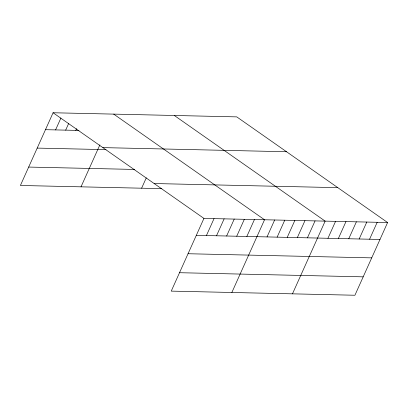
<?xml version="1.0" encoding="UTF-8"?>
<svg xmlns="http://www.w3.org/2000/svg" width="408" height="408" viewBox="0 0 408 408"><rect width="100%" height="100%" fill="white"/><g stroke="black" fill="none" stroke-linecap="round" stroke-linejoin="round"><path stroke-width="0.61" d="M387.6 222.528L203.929 218.397L171.243 291.118L354.919 295.244L387.6 222.528L236.757 116.882L53.081 112.756L20.4 185.472L161.828 188.654M55.575 129.912L60.899 118.06M65.678 130.137L68.722 123.364M75.781 130.366L76.541 128.673M81.013 186.839L99.878 144.855M141.622 188.2L146.278 177.842M206.417 235.554L214.027 218.622M216.52 235.783L224.13 218.851M226.624 236.008L234.233 219.076M236.727 236.237L244.336 219.305M246.83 236.462L254.439 219.529M231.856 292.48L264.537 219.759L113.694 114.118M267.031 236.915L274.64 219.983M277.134 237.145L284.743 220.213M287.237 237.369L294.846 220.442M297.34 237.599L304.949 220.667M307.438 237.823L315.047 220.896M292.47 293.842L325.15 221.121L174.308 115.479M327.95 238.287L335.56 221.355M338.36 238.522L345.969 221.59M348.769 238.756L356.378 221.825M359.173 238.991L366.782 222.059M369.582 239.221L377.191 222.294M45.472 129.683L78.938 130.438M102.862 147.614L286.533 151.745M37.199 148.094L106.019 149.644M28.672 167.066L134.747 169.447M154.148 183.534L337.819 187.665M196.319 235.324L379.991 239.455M188.042 253.735L371.719 257.866M179.52 272.707L363.191 276.838M53.081 112.756L203.929 218.397"/></g></svg>
